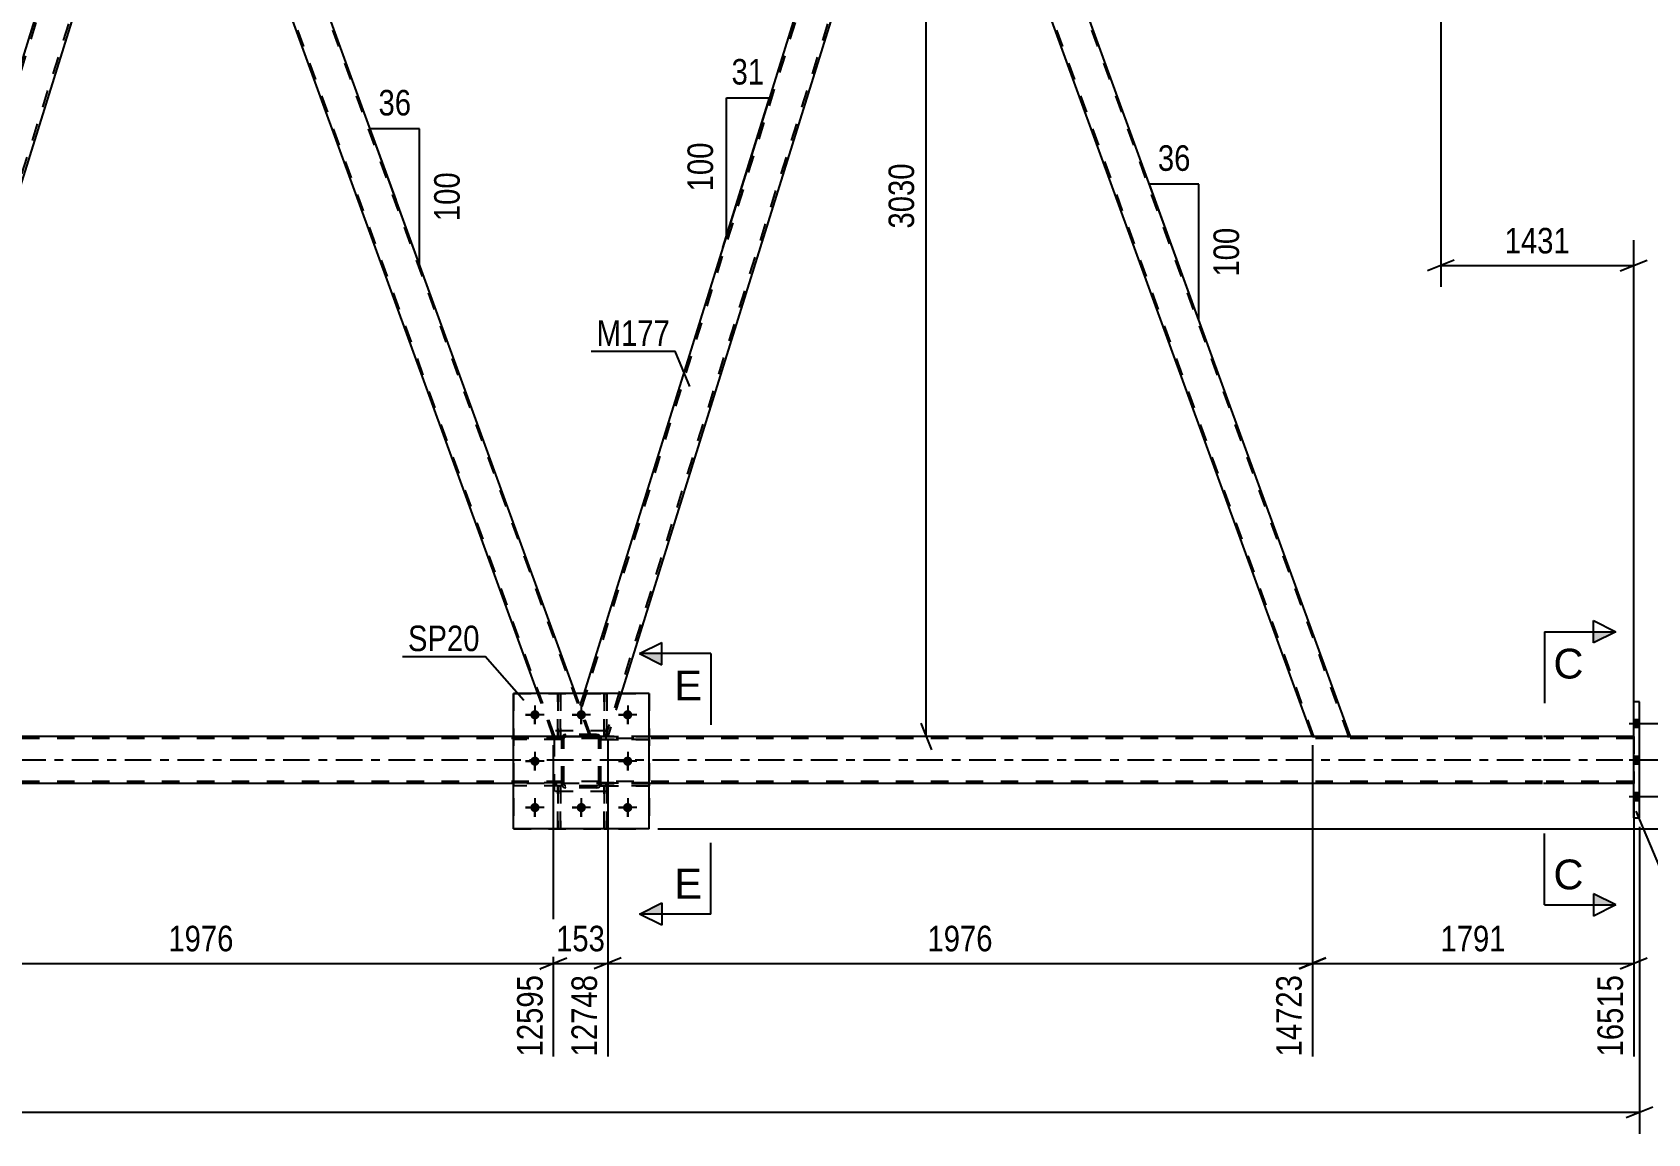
# Model space of a CAD drawing. Header units: millimetres. Extents: x -86 to 755, y -411 to 183.
# Drawn here: x 482 to 663.2, y -167.8 to -44.3 of the extents above; entities that cross this region are included whole.
import ezdxf

# ---------------------------------------------------------------- set-up
doc = ezdxf.new("R2010")
doc.units = ezdxf.units.MM
doc.linetypes.add('DXK_LINE_DOT2', pattern=[3.9198, 1.9599, -1.9599])
doc.linetypes.add('DXK_LINE_DOT3', pattern=[5.9187, 2.979, -0.9799, 0.9799, -0.9799])
doc.styles.add('Arial', font='arial.ttf', dxfattribs={"height": 0.2})
doc.styles.add('Arial Narrow', font='ARIALN.TTF', dxfattribs={"height": 0.2})

# ---------------------------------------------------------------- blocks, each defined once
blk = doc.blocks.new('Part-814409269-3840 - 3545')
at = {"color": 2, "linetype": 'Continuous'}
for p, q in [((494.99, -2), (458.29, -119.75)), ((496.31, -2), (494.99, -2)), ((497.84, -6.2), (496.31, -2)), ((497.86, -6.25), (461.4, -123.22)), ((459.55, -123.22), (458.31, -119.8))]:
    blk.add_line(p, q, dxfattribs=at)
at = {"color": 7, "linetype": 'DXK_LINE_DOT2'}
for p, q in [((495.24, -2), (458.43, -120.12)), ((497.72, -5.88), (461.15, -123.22)), ((497.86, -6.25), (497.84, -6.2)), ((497.86, -6.25), (497.84, -6.2)), ((458.29, -119.75), (458.31, -119.8)), ((461.4, -123.22), (459.55, -123.22))]:
    blk.add_line(p, q, dxfattribs=at)
blk = doc.blocks.new('Part-814409269-3858 - 3545')
at = {"color": 7, "linetype": 'DXK_LINE_DOT2'}
for p, q in [((546.57, -122.6), (540.57, -122.6)), ((540.57, -129.4), (540.57, -122.6)), ((546.57, -129.4), (546.57, -122.6)), ((546.57, -129.4), (540.57, -129.4))]:
    blk.add_line(p, q, dxfattribs=at)
blk = doc.blocks.new('Part-814409269-3764 - 3545')
at = {"color": 7, "linetype": 'DXK_LINE_DOT2'}
for p, q in [((551.17, -128.44), (545.77, -128.44)), ((545.77, -128.44), (545.77, -128.76)), ((546.37, -128.76), (546.37, -128.44)), ((551.17, -128.76), (551.17, -128.44)), ((545.77, -128.76), (551.17, -128.76))]:
    blk.add_line(p, q, dxfattribs=at)
blk = doc.blocks.new('Part-814409269-3765 - 3545')
at = {"color": 7, "linetype": 'DXK_LINE_DOT2'}
for p, q in [((551.17, -123.24), (545.77, -123.24)), ((545.77, -123.24), (545.77, -123.56)), ((545.77, -123.56), (551.17, -123.56)), ((546.37, -123.56), (546.37, -123.24)), ((551.17, -123.56), (551.17, -123.24))]:
    blk.add_line(p, q, dxfattribs=at)
blk = doc.blocks.new('Part-814409269-3768 - 3545')
at = {"color": 7, "linetype": 'DXK_LINE_DOT2'}
for p, q in [((546.44, -128.77), (546.12, -128.77)), ((546.12, -128.77), (546.12, -133.6)), ((546.12, -129.37), (546.44, -129.37)), ((546.44, -133.6), (546.44, -128.77)), ((546.12, -133.6), (546.44, -133.6))]:
    blk.add_line(p, q, dxfattribs=at)
blk = doc.blocks.new('Part-814409269-3771 - 3545')
at = {"color": 2, "linetype": 'Continuous'}
blk.add_line((541.24, -118.4), (540.92, -118.4), dxfattribs=at)
at = {"color": 7, "linetype": 'DXK_LINE_DOT2'}
for p, q in [((540.92, -118.4), (540.92, -123.25)), ((541.24, -123.25), (541.24, -118.4)), ((540.92, -122.65), (541.24, -122.65)), ((540.92, -123.25), (541.24, -123.25))]:
    blk.add_line(p, q, dxfattribs=at)
blk = doc.blocks.new('Part-814409269-3774 - 3545')
at = {"color": 2, "linetype": 'Continuous'}
blk.add_line((546.44, -118.4), (546.12, -118.4), dxfattribs=at)
at = {"color": 7, "linetype": 'DXK_LINE_DOT2'}
for p, q in [((546.12, -118.4), (546.12, -123.25)), ((546.44, -123.25), (546.44, -118.4)), ((546.12, -122.65), (546.44, -122.65)), ((546.12, -123.25), (546.44, -123.25))]:
    blk.add_line(p, q, dxfattribs=at)
blk = doc.blocks.new('Part-814409269-3775 - 3545')
at = {"color": 7, "linetype": 'DXK_LINE_DOT2'}
for p, q in [((541.37, -128.44), (535.97, -128.44)), ((535.97, -128.76), (535.97, -128.44)), ((540.77, -128.76), (540.77, -128.44)), ((541.37, -128.44), (541.37, -128.76)), ((541.37, -128.76), (535.97, -128.76))]:
    blk.add_line(p, q, dxfattribs=at)
blk = doc.blocks.new('Part-814409269-3776 - 3545')
at = {"color": 7, "linetype": 'DXK_LINE_DOT2'}
for p, q in [((541.37, -123.24), (535.97, -123.24)), ((535.97, -123.56), (535.97, -123.24)), ((541.37, -123.56), (535.97, -123.56)), ((540.77, -123.56), (540.77, -123.24)), ((541.37, -123.24), (541.37, -123.56))]:
    blk.add_line(p, q, dxfattribs=at)
blk = doc.blocks.new('Bolt-814409269-3962 - 3545')
at = {"linetype": 'Continuous'}
for points in [[(538.89, -120.8, -1), (537.85, -120.8, -1)], [(544.09, -120.8, -1), (543.05, -120.8, -1)], [(549.29, -120.8, -1), (548.25, -120.8, -1)], [(538.89, -126, -1), (537.85, -126, -1)], [(549.29, -126, -1), (548.25, -126, -1)], [(538.89, -131.2, -1), (537.85, -131.2, -1)], [(544.09, -131.2, -1), (543.05, -131.2, -1)], [(549.29, -131.2, -1), (548.25, -131.2, -1)]]:
    blk.add_hatch(color=1, dxfattribs=at).paths.add_polyline_path(points)
at = {"color": 1, "linetype": 'Continuous'}
for p, q in [((539.41, -120.8), (537.33, -120.8)), ((538.37, -119.76), (538.37, -121.84)), ((544.61, -120.8), (542.53, -120.8)), ((543.57, -119.76), (543.57, -121.84)), ((549.81, -120.8), (547.73, -120.8)), ((548.77, -119.76), (548.77, -121.84)), ((538.37, -124.96), (538.37, -127.04)), ((548.77, -124.96), (548.77, -127.04)), ((539.41, -126), (537.33, -126)), ((549.81, -126), (547.73, -126)), ((538.37, -130.16), (538.37, -132.24)), ((543.57, -130.16), (543.57, -132.24)), ((548.77, -130.16), (548.77, -132.24)), ((539.41, -131.2), (537.33, -131.2)), ((544.61, -131.2), (542.53, -131.2)), ((549.81, -131.2), (547.73, -131.2))]:
    blk.add_line(p, q, dxfattribs=at)
blk = doc.blocks.new('Bolt-814409269-3780 - 3545')
at = {"linetype": 'Continuous'}
for points in [[(662.23, -122.2), (662.23, -121.32), (661.59, -121.32), (661.59, -122.2)], [(662.23, -122.2), (662.23, -121.32), (661.59, -121.32), (661.59, -122.2)], [(662.23, -122.2), (662.23, -121.32), (661.59, -121.32), (661.59, -122.2)], [(662.23, -126.3), (662.23, -125.42), (661.59, -125.42), (661.59, -126.3)], [(662.23, -126.3), (662.23, -125.42), (661.59, -125.42), (661.59, -126.3)], [(662.23, -130.4), (662.23, -129.52), (661.59, -129.52), (661.59, -130.4)], [(662.23, -130.4), (662.23, -129.52), (661.59, -129.52), (661.59, -130.4)], [(662.23, -130.4), (662.23, -129.52), (661.59, -129.52), (661.59, -130.4)]]:
    blk.add_hatch(color=1, dxfattribs=at).paths.add_polyline_path(points)
at = {"color": 1, "linetype": 'Continuous'}
for p, q in [((661.59, -121.32), (662.23, -121.32)), ((661.59, -121.32), (662.23, -121.32)), ((661.59, -121.32), (662.23, -121.32)), ((661.07, -121.76), (664.39, -121.76)), ((661.07, -121.76), (664.39, -121.76)), ((661.07, -121.76), (664.39, -121.76)), ((661.59, -122.2), (662.23, -122.2)), ((661.59, -122.2), (662.23, -122.2)), ((661.59, -122.2), (662.23, -122.2)), ((661.07, -125.86), (664.39, -125.86)), ((661.07, -125.86), (664.39, -125.86)), ((661.59, -125.42), (662.23, -125.42)), ((661.59, -125.42), (662.23, -125.42)), ((661.59, -126.3), (662.23, -126.3)), ((661.59, -126.3), (662.23, -126.3)), ((661.07, -129.96), (664.39, -129.96)), ((661.07, -129.96), (664.39, -129.96)), ((661.07, -129.96), (664.39, -129.96)), ((661.59, -129.52), (662.23, -129.52)), ((661.59, -129.52), (662.23, -129.52)), ((661.59, -129.52), (662.23, -129.52)), ((661.59, -130.4), (662.23, -130.4)), ((661.59, -130.4), (662.23, -130.4)), ((661.59, -130.4), (662.23, -130.4))]:
    blk.add_line(p, q, dxfattribs=at)
blk = doc.blocks.new('Part-814409269-3781 - 3545')
at = {"color": 7, "linetype": 'DXK_LINE_DOT2'}
for p, q in [((545.77, -123.56), (545.77, -123.24)), ((545.77, -123.24), (551.17, -123.24)), ((551.17, -123.56), (545.77, -123.56)), ((546.37, -123.56), (546.37, -123.24)), ((551.17, -123.24), (551.17, -123.56))]:
    blk.add_line(p, q, dxfattribs=at)
blk = doc.blocks.new('Part-814409269-3786 - 3545')
at = {"color": 2, "linetype": 'Continuous'}
for p, q in [((551.17, -118.4), (535.97, -118.4)), ((535.97, -133.6), (535.97, -118.4)), ((551.17, -133.6), (551.17, -118.4)), ((551.17, -133.6), (535.97, -133.6))]:
    blk.add_line(p, q, dxfattribs=at)
blk = doc.blocks.new('Part-814409269-3787 - 3545')
at = {"color": 7, "linetype": 'DXK_LINE_DOT2'}
for p, q in [((535.97, -118.4), (551.17, -118.4)), ((535.97, -118.4), (535.97, -133.6)), ((551.17, -118.4), (551.17, -133.6)), ((535.97, -133.6), (551.17, -133.6))]:
    blk.add_line(p, q, dxfattribs=at)
blk = doc.blocks.new('Part-814409269-3788 - 3545')
at = {"color": 7, "linetype": 'DXK_LINE_DOT2'}
for p, q in [((545.77, -128.76), (545.77, -128.44)), ((545.77, -128.44), (551.17, -128.44)), ((546.37, -128.76), (546.37, -128.44)), ((551.17, -128.44), (551.17, -128.76)), ((551.17, -128.76), (545.77, -128.76))]:
    blk.add_line(p, q, dxfattribs=at)
blk = doc.blocks.new('Part-814409269-3795 - 3545')
at = {"color": 7, "linetype": 'DXK_LINE_DOT2'}
for p, q in [((541.37, -123.24), (535.97, -123.24)), ((535.97, -123.24), (535.97, -123.56)), ((541.37, -123.56), (535.97, -123.56)), ((540.77, -123.56), (540.77, -123.24)), ((541.37, -123.56), (541.37, -123.24))]:
    blk.add_line(p, q, dxfattribs=at)
blk = doc.blocks.new('Part-814409269-3810 - 3545')
at = {"color": 2, "linetype": 'Continuous'}
for p, q in [((500.57, -2), (496.31, -2)), ((542.93, -118.4), (500.57, -2)), ((538.68, -118.4), (497.84, -6.2))]:
    blk.add_line(p, q, dxfattribs=at)
at = {"color": 7, "linetype": 'DXK_LINE_DOT2'}
for p, q in [((496.31, -2), (497.84, -6.2)), ((540.6, -123.22), (496.48, -2)), ((544.52, -123.22), (500.4, -2)), ((540.43, -123.22), (538.68, -118.4)), ((544.69, -123.22), (542.93, -118.4)), ((544.69, -123.22), (540.43, -123.22))]:
    blk.add_line(p, q, dxfattribs=at)
blk = doc.blocks.new('Part-814409269-3825 - 3545')
at = {"color": 7, "linetype": 'DXK_LINE_DOT2'}
for p, q in [((580.38, -2), (543.56, -120.12)), ((582.86, -5.88), (546.28, -123.22)), ((582.99, -6.25), (582.97, -6.2)), ((582.99, -6.25), (582.97, -6.2)), ((543.84, -118.4), (543.42, -119.75)), ((548.03, -118.4), (546.53, -123.22)), ((544.69, -123.22), (543.42, -119.75)), ((546.53, -123.22), (544.69, -123.22))]:
    blk.add_line(p, q, dxfattribs=at)
at = {"color": 2, "linetype": 'Continuous'}
for p, q in [((580.13, -2), (543.84, -118.4)), ((581.44, -2), (580.13, -2)), ((582.97, -6.2), (581.44, -2)), ((582.99, -6.25), (548.03, -118.4))]:
    blk.add_line(p, q, dxfattribs=at)
blk = doc.blocks.new('Part-814409269-3835 - 3545')
at = {"color": 2, "linetype": 'Continuous'}
for p, q in [((585.7, -2), (581.44, -2)), ((629.82, -123.22), (585.7, -2)), ((625.56, -123.22), (582.97, -6.2))]:
    blk.add_line(p, q, dxfattribs=at)
at = {"color": 7, "linetype": 'DXK_LINE_DOT2'}
for p, q in [((581.44, -2), (582.97, -6.2)), ((625.73, -123.22), (581.61, -2)), ((629.65, -123.22), (585.53, -2)), ((625.56, -123.22), (629.82, -123.22))]:
    blk.add_line(p, q, dxfattribs=at)
blk = doc.blocks.new('Part-814409269-3855 - 3545')
at = {"color": 2, "linetype": 'Continuous'}
for p, q in [((662.23, -119.36), (661.59, -119.36)), ((661.59, -132.36), (661.59, -119.36)), ((662.23, -132.36), (662.23, -119.36)), ((661.59, -132.36), (662.23, -132.36))]:
    blk.add_line(p, q, dxfattribs=at)
blk = doc.blocks.new('Part-814409269-3857 - 3545')
at = {"color": 7, "linetype": 'DXK_LINE_DOT2'}
for p, q in [((546.57, -122.6), (540.57, -122.6)), ((540.57, -129.4), (540.57, -122.6)), ((546.57, -129.4), (546.57, -122.6)), ((546.57, -129.4), (540.57, -129.4))]:
    blk.add_line(p, q, dxfattribs=at)
blk = doc.blocks.new('Part-814409269-3859 - 3545')
at = {"color": 7, "linetype": 'DXK_LINE_DOT2'}
for p, q in [((541.67, -123.04), (541.85, -123)), ((541.85, -123), (541.67, -123.04)), ((545.29, -123), (541.85, -123)), ((545.29, -123), (545.47, -123.04)), ((545.47, -123.04), (545.29, -123)), ((541.37, -123.48), (541.41, -123.3)), ((541.41, -123.3), (541.37, -123.48)), ((541.37, -128.52), (541.37, -123.48)), ((541.61, -123.48), (541.63, -123.39)), ((541.61, -128.52), (541.61, -123.48)), ((541.63, -123.39), (541.68, -123.31)), ((541.68, -123.31), (541.76, -123.26)), ((541.76, -123.26), (541.85, -123.24)), ((541.85, -123.24), (545.29, -123.24)), ((545.29, -123.24), (545.38, -123.26)), ((545.38, -123.26), (545.46, -123.31)), ((545.46, -123.31), (545.51, -123.39)), ((545.51, -123.39), (545.53, -123.48)), ((545.53, -128.52), (545.53, -123.48)), ((545.73, -123.3), (545.77, -123.48)), ((545.77, -123.48), (545.73, -123.3)), ((545.77, -128.52), (545.77, -123.48)), ((541.41, -128.71), (541.37, -128.52)), ((541.37, -128.52), (541.41, -128.71)), ((541.63, -128.62), (541.61, -128.52)), ((541.68, -128.69), (541.63, -128.62)), ((545.51, -128.62), (545.46, -128.69)), ((545.53, -128.52), (545.51, -128.62)), ((545.77, -128.52), (545.73, -128.71)), ((545.73, -128.71), (545.77, -128.52)), ((541.85, -129), (541.67, -128.97)), ((541.67, -128.97), (541.85, -129)), ((541.76, -128.75), (541.68, -128.69)), ((541.85, -128.76), (541.76, -128.75)), ((545.29, -128.76), (541.85, -128.76)), ((545.29, -129), (541.85, -129)), ((545.38, -128.75), (545.29, -128.76)), ((545.47, -128.97), (545.29, -129)), ((545.29, -129), (545.47, -128.97)), ((545.46, -128.69), (545.38, -128.75))]:
    blk.add_line(p, q, dxfattribs=at)
at = {"color": 7, "linetype": 'DXK_LINE_DOT3'}
blk.add_line((543.57, -126), (543.57, -126), dxfattribs=at)
at = {"color": 7, "linetype": 'DXK_LINE_DOT2'}
for centre, start, end in [((541.85, -123.48), 112.5, 157.5), ((541.85, -123.48), 112.5, 157.5), ((545.29, -123.48), 22.5, 67.5), ((545.29, -123.48), 22.5, 67.5), ((541.85, -128.52), 202.5, 247.5), ((541.85, -128.52), 202.5, 247.5), ((545.29, -128.52), 292.5, 337.5), ((545.29, -128.52), 292.5, 337.5)]:
    blk.add_arc(centre, 0.48, start, end, dxfattribs=at)
blk = doc.blocks.new('Part-814409269-3865 - 3545')
at = {"color": 7, "linetype": 'DXK_LINE_DOT2'}
for p, q in [((651.37, -123.46), (36.63, -123.46)), ((551.17, -123.22), (535.97, -123.22)), ((661.59, -123.46), (651.47, -123.46)), ((661.59, -123.22), (661.59, -128.5)), ((651.37, -128.26), (36.63, -128.26)), ((551.17, -128.5), (535.97, -128.5)), ((661.59, -128.26), (651.47, -128.26))]:
    blk.add_line(p, q, dxfattribs=at)
at = {"color": 2, "linetype": 'Continuous'}
for p, q in [((535.97, -123.22), (380.9, -123.22)), ((651.37, -123.22), (551.17, -123.22)), ((661.59, -123.22), (651.47, -123.22)), ((535.97, -128.5), (380.9, -128.5)), ((651.37, -128.5), (551.17, -128.5)), ((661.59, -128.5), (651.47, -128.5))]:
    blk.add_line(p, q, dxfattribs=at)
at = {"color": 7, "linetype": 'DXK_LINE_DOT3'}
for p, q in [((36.63, -125.86), (651.37, -125.86)), ((651.47, -125.86), (661.59, -125.86))]:
    blk.add_line(p, q, dxfattribs=at)
blk = doc.blocks.new('Part-814409269-3895 - 3545')
at = {"color": 7, "linetype": 'DXK_LINE_DOT2'}
for p, q in [((541.37, -128.44), (535.97, -128.44)), ((535.97, -128.44), (535.97, -128.76)), ((540.77, -128.76), (540.77, -128.44)), ((541.37, -128.76), (541.37, -128.44)), ((541.37, -128.76), (535.97, -128.76))]:
    blk.add_line(p, q, dxfattribs=at)
blk = doc.blocks.new('Part-814409269-3917 - 3545')
at = {"color": 7, "linetype": 'DXK_LINE_DOT2'}
for p, q in [((541.67, -123.04), (541.85, -123)), ((541.85, -123), (541.67, -123.04)), ((545.29, -123), (541.85, -123)), ((545.29, -123), (545.47, -123.04)), ((545.47, -123.04), (545.29, -123)), ((541.37, -123.48), (541.41, -123.3)), ((541.41, -123.3), (541.37, -123.48)), ((541.37, -128.52), (541.37, -123.48)), ((541.61, -123.48), (541.63, -123.39)), ((541.61, -128.52), (541.61, -123.48)), ((541.63, -123.39), (541.68, -123.31)), ((541.68, -123.31), (541.76, -123.26)), ((541.76, -123.26), (541.85, -123.24)), ((541.85, -123.24), (545.29, -123.24)), ((545.29, -123.24), (545.38, -123.26)), ((545.38, -123.26), (545.46, -123.31)), ((545.46, -123.31), (545.51, -123.39)), ((545.51, -123.39), (545.53, -123.48)), ((545.53, -128.52), (545.53, -123.48)), ((545.73, -123.3), (545.77, -123.48)), ((545.77, -123.48), (545.73, -123.3)), ((545.77, -128.52), (545.77, -123.48)), ((541.41, -128.71), (541.37, -128.52)), ((541.37, -128.52), (541.41, -128.71)), ((541.63, -128.62), (541.61, -128.52)), ((541.68, -128.69), (541.63, -128.62)), ((545.51, -128.62), (545.46, -128.69)), ((545.53, -128.52), (545.51, -128.62)), ((545.77, -128.52), (545.73, -128.71)), ((545.73, -128.71), (545.77, -128.52)), ((541.85, -129), (541.67, -128.97)), ((541.67, -128.97), (541.85, -129)), ((541.76, -128.75), (541.68, -128.69)), ((541.85, -128.76), (541.76, -128.75)), ((545.29, -128.76), (541.85, -128.76)), ((545.29, -129), (541.85, -129)), ((545.38, -128.75), (545.29, -128.76)), ((545.47, -128.97), (545.29, -129)), ((545.29, -129), (545.47, -128.97)), ((545.46, -128.69), (545.38, -128.75))]:
    blk.add_line(p, q, dxfattribs=at)
at = {"color": 7, "linetype": 'DXK_LINE_DOT3'}
blk.add_line((543.57, -126), (543.57, -126), dxfattribs=at)
at = {"color": 7, "linetype": 'DXK_LINE_DOT2'}
for centre, start, end in [((541.85, -123.48), 112.5, 157.5), ((541.85, -123.48), 112.5, 157.5), ((545.29, -123.48), 22.5, 67.5), ((545.29, -123.48), 22.5, 67.5), ((541.85, -128.52), 202.5, 247.5), ((541.85, -128.52), 202.5, 247.5), ((545.29, -128.52), 292.5, 337.5), ((545.29, -128.52), 292.5, 337.5)]:
    blk.add_arc(centre, 0.48, start, end, dxfattribs=at)
blk = doc.blocks.new('Part-814409269-3932 - 3545')
at = {"color": 7, "linetype": 'DXK_LINE_DOT2'}
for p, q in [((546.12, -123.25), (546.12, -118.4)), ((546.12, -118.4), (546.44, -118.4)), ((546.44, -118.4), (546.44, -123.25)), ((546.12, -122.65), (546.44, -122.65)), ((546.44, -123.25), (546.12, -123.25))]:
    blk.add_line(p, q, dxfattribs=at)
blk = doc.blocks.new('Part-814409269-3935 - 3545')
at = {"color": 7, "linetype": 'DXK_LINE_DOT2'}
for p, q in [((540.92, -123.25), (540.92, -118.4)), ((540.92, -118.4), (541.24, -118.4)), ((541.24, -118.4), (541.24, -123.25)), ((540.92, -122.65), (541.24, -122.65)), ((541.24, -123.25), (540.92, -123.25))]:
    blk.add_line(p, q, dxfattribs=at)
blk = doc.blocks.new('Part-814409269-3938 - 3545')
at = {"color": 7, "linetype": 'DXK_LINE_DOT2'}
for p, q in [((546.12, -133.6), (546.12, -128.77)), ((546.12, -128.77), (546.44, -128.77)), ((546.12, -129.37), (546.44, -129.37)), ((546.44, -128.77), (546.44, -133.6)), ((546.44, -133.6), (546.12, -133.6))]:
    blk.add_line(p, q, dxfattribs=at)
blk = doc.blocks.new('Part-814409269-3941 - 3545')
at = {"color": 7, "linetype": 'DXK_LINE_DOT2'}
for p, q in [((540.92, -133.6), (540.92, -128.77)), ((540.92, -128.77), (541.24, -128.77)), ((540.92, -129.37), (541.24, -129.37)), ((541.24, -128.77), (541.24, -133.6)), ((541.24, -133.6), (540.92, -133.6))]:
    blk.add_line(p, q, dxfattribs=at)
blk = doc.blocks.new('Part-814409269-3961 - 3545')
at = {"color": 7, "linetype": 'DXK_LINE_DOT2'}
for p, q in [((541.24, -128.77), (540.92, -128.77)), ((540.92, -128.77), (540.92, -133.6)), ((540.92, -129.37), (541.24, -129.37)), ((541.24, -133.6), (541.24, -128.77)), ((540.92, -133.6), (541.24, -133.6))]:
    blk.add_line(p, q, dxfattribs=at)
blk = doc.blocks.new('Bolt-814409269-3963 - 3545')
at = {"color": 1, "linetype": 'Continuous'}
for p, q in [((537.33, -120.8), (538.02, -120.8)), ((538.37, -119.76), (538.37, -120.46)), ((538.37, -121.84), (538.37, -121.15)), ((539.41, -120.8), (538.72, -120.8)), ((542.53, -120.8), (543.22, -120.8)), ((543.57, -119.76), (543.57, -120.46)), ((543.57, -121.84), (543.57, -121.15)), ((544.61, -120.8), (543.92, -120.8)), ((547.73, -120.8), (548.42, -120.8)), ((548.77, -119.76), (548.77, -120.46)), ((548.77, -121.84), (548.77, -121.15)), ((549.81, -120.8), (549.12, -120.8)), ((538.37, -124.96), (538.37, -125.66)), ((548.77, -124.96), (548.77, -125.66)), ((537.33, -126), (538.02, -126)), ((538.37, -127.04), (538.37, -126.35)), ((539.41, -126), (538.72, -126)), ((547.73, -126), (548.42, -126)), ((548.77, -127.04), (548.77, -126.35)), ((549.81, -126), (549.12, -126)), ((538.37, -130.16), (538.37, -130.86)), ((543.57, -130.16), (543.57, -130.86)), ((548.77, -130.16), (548.77, -130.86)), ((537.33, -131.2), (538.02, -131.2)), ((538.37, -132.24), (538.37, -131.55)), ((539.41, -131.2), (538.72, -131.2)), ((542.53, -131.2), (543.22, -131.2)), ((543.57, -132.24), (543.57, -131.55)), ((544.61, -131.2), (543.92, -131.2)), ((547.73, -131.2), (548.42, -131.2)), ((548.77, -132.24), (548.77, -131.55)), ((549.81, -131.2), (549.12, -131.2))]:
    blk.add_line(p, q, dxfattribs=at)
blk = doc.blocks.new('StraightDimension-814409269-4830 - 3545')
at = {"color": 7, "linetype": 'Continuous'}
for p, q in [((639.97, -3), (639.97, -72.81)), ((661.59, -122.22), (661.59, -67.56)), ((641.47, -69.81), (638.47, -71.01)), ((639.97, -70.41), (661.59, -70.41)), ((660.09, -71.01), (663.09, -69.81))]:
    blk.add_line(p, q, dxfattribs=at)
at = {"color": 0}
blk.add_wipeout([(655.04, -69.66), (655.04, -65.46), (646.52, -65.46), (646.52, -69.66)], dxfattribs=at)
at = {"color": 3, "style": 'Arial Narrow'}
blk.add_text('1431', height=2.863, dxfattribs=at).set_placement((647.12, -69.06))
blk = doc.blocks.new('StraightDimension-814409269-5181 - 3545')
at = {"color": 7, "linetype": 'Continuous'}
for p, q in [((641.61, 0), (681.39, 0)), ((679.59, -1.5), (678.39, 1.5)), ((678.99, -125.86), (678.99, 0)), ((678.39, -124.36), (679.59, -127.36)), ((663.23, -125.86), (681.39, -125.86))]:
    blk.add_line(p, q, dxfattribs=at)
at = {"color": 0}
blk.add_wipeout([(678.24, -58.67), (674.04, -58.67), (674.04, -67.19), (678.24, -67.19)], dxfattribs=at)
at = {"color": 3, "style": 'Arial Narrow'}
blk.add_text('3146', height=2.863, rotation=90.0002, dxfattribs=at).set_placement((677.64, -66.59))
blk = doc.blocks.new('StraightDimension-814409269-5127 - 3545')
at = {"color": 7, "linetype": 'Continuous'}
for p, q in [((461.4, -124.22), (461.4, -159.11)), ((540.43, -124.22), (540.43, -159.11)), ((462.9, -148.07), (459.9, -149.27)), ((538.93, -149.27), (541.93, -148.07)), ((461.4, -148.67), (540.43, -148.67))]:
    blk.add_line(p, q, dxfattribs=at)
at = {"color": 0}
blk.add_wipeout([(505.17, -147.92), (505.17, -143.72), (496.66, -143.72), (496.66, -147.92)], dxfattribs=at)
at = {"color": 0, "linetype": 'Continuous'}
blk.add_wipeout([(539.83, -149.37), (535.63, -149.37), (535.63, -159.71), (539.83, -159.71)], dxfattribs=at)
at = {"color": 3, "style": 'Arial Narrow'}
blk.add_text('1976', height=2.863, dxfattribs=at).set_placement((497.26, -147.32))
at = {"color": 3, "linetype": 'Continuous', "style": 'Arial Narrow'}
blk.add_text('12595', height=2.863, rotation=90.0002, dxfattribs=at).set_placement((539.23, -159.11))
blk = doc.blocks.new('StraightDimension-814409269-5289 - 3545')
at = {"color": 7, "linetype": 'Continuous'}
for p, q in [((582.84, -3.5), (581.64, -0.5)), ((602.67, -2), (579.39, -2)), ((582.24, -123.22), (582.24, -2)), ((581.64, -121.72), (582.84, -124.72)), ((601.81, -123.22), (579.39, -123.22))]:
    blk.add_line(p, q, dxfattribs=at)
at = {"color": 0}
blk.add_wipeout([(581.49, -58.35), (577.29, -58.35), (577.29, -66.87), (581.49, -66.87)], dxfattribs=at)
at = {"color": 3, "style": 'Arial Narrow'}
blk.add_text('3030', height=2.863, rotation=90.0002, dxfattribs=at).set_placement((580.89, -66.27))
blk = doc.blocks.new('StraightDimension-814409269-5151 - 3545')
at = {"color": 7, "linetype": 'Continuous'}
for p, q in [((540.43, -124.22), (540.43, -159.11)), ((546.53, -124.22), (546.53, -159.11)), ((538.93, -149.27), (541.93, -148.07)), ((548.03, -148.07), (545.03, -149.27)), ((540.43, -148.67), (546.53, -148.67))]:
    blk.add_line(p, q, dxfattribs=at)
at = {"color": 0}
blk.add_wipeout([(546.82, -147.92), (546.82, -143.72), (540.14, -143.72), (540.14, -147.92)], dxfattribs=at)
at = {"color": 0, "linetype": 'Continuous'}
blk.add_wipeout([(545.93, -149.37), (541.73, -149.37), (541.73, -159.71), (545.93, -159.71)], dxfattribs=at)
at = {"color": 3, "style": 'Arial Narrow'}
blk.add_text('153', height=2.863, dxfattribs=at).set_placement((540.74, -147.32))
at = {"color": 3, "linetype": 'Continuous', "style": 'Arial Narrow'}
blk.add_text('12748', height=2.863, rotation=90.0002, dxfattribs=at).set_placement((545.33, -159.11))
blk = doc.blocks.new('AngleDimension-814409269-5213 - 3545')
at = {"color": 7, "linetype": 'Continuous'}
for p, q in [((522.79, -63.05), (519.89, -55.09)), ((525.43, -55.09), (519.89, -55.09)), ((525.43, -70.31), (519.89, -55.09)), ((525.43, -70.31), (525.43, -55.09))]:
    blk.add_line(p, q, dxfattribs=at)
at = {"color": 0}
for points in [[(525.09, -54.19), (525.09, -49.99), (520.23, -49.99), (520.23, -54.19)], [(530.53, -59.36), (526.33, -59.36), (526.33, -66.04), (530.53, -66.04)]]:
    blk.add_wipeout(points, dxfattribs=at)
at = {"color": 3, "style": 'Arial Narrow'}
blk.add_text('36', height=2.863, dxfattribs=at).set_placement((520.83, -53.59))
blk.add_text('100', height=2.863, rotation=90.0002, dxfattribs=at).set_placement((529.93, -65.44))
blk = doc.blocks.new('AngleDimension-814409269-4072 - 3545')
at = {"color": 7, "linetype": 'Continuous'}
for p, q in [((609.58, -67.62), (607.29, -61.3)), ((612.83, -61.3), (607.29, -61.3)), ((612.83, -76.53), (607.29, -61.3)), ((612.83, -76.53), (612.83, -61.3))]:
    blk.add_line(p, q, dxfattribs=at)
at = {"color": 0}
for points in [[(612.48, -60.4), (612.48, -56.2), (607.63, -56.2), (607.63, -60.4)], [(617.93, -65.57), (613.73, -65.57), (613.73, -72.26), (617.93, -72.26)]]:
    blk.add_wipeout(points, dxfattribs=at)
at = {"color": 3, "style": 'Arial Narrow'}
blk.add_text('36', height=2.863, dxfattribs=at).set_placement((608.23, -59.8))
blk.add_text('100', height=2.863, rotation=90.0002, dxfattribs=at).set_placement((617.33, -71.66))
blk = doc.blocks.new('AngleDimension-814409269-4086 - 3545')
at = {"color": 7, "linetype": 'Continuous'}
for p, q in [((559.84, -51.62), (564.66, -51.62)), ((559.84, -67.09), (564.66, -51.62)), ((559.84, -67.09), (559.84, -51.62)), ((559.43, -68.4), (559.84, -67.09))]:
    blk.add_line(p, q, dxfattribs=at)
at = {"color": 0}
for points in [[(564.68, -50.72), (564.68, -46.52), (559.82, -46.52), (559.82, -50.72)], [(558.94, -56.01), (554.74, -56.01), (554.74, -62.7), (558.94, -62.7)]]:
    blk.add_wipeout(points, dxfattribs=at)
at = {"color": 3, "style": 'Arial Narrow'}
blk.add_text('31', height=2.863, dxfattribs=at).set_placement((560.42, -50.12))
blk.add_text('100', height=2.863, rotation=90.0002, dxfattribs=at).set_placement((558.34, -62.1))
blk = doc.blocks.new('StraightDimension-814409269-4841 - 3545')
at = {"color": 7, "linetype": 'Continuous'}
for p, q in [((662.23, -133.36), (662.23, -167.77)), ((660.73, -165.97), (663.73, -164.77)), ((-0.64, -165.37), (662.23, -165.37))]:
    blk.add_line(p, q, dxfattribs=at)
blk = doc.blocks.new('StraightDimension-814409269-4852 - 3545')
at = {"color": 7, "linetype": 'Continuous'}
for p, q in [((625.56, -124.22), (625.56, -159.11)), ((661.59, -129.5), (661.59, -159.11)), ((627.06, -148.07), (624.06, -149.27)), ((660.09, -149.27), (663.09, -148.07)), ((625.56, -148.67), (661.59, -148.67))]:
    blk.add_line(p, q, dxfattribs=at)
at = {"color": 0}
blk.add_wipeout([(647.83, -147.92), (647.83, -143.72), (639.32, -143.72), (639.32, -147.92)], dxfattribs=at)
at = {"color": 0, "linetype": 'Continuous'}
blk.add_wipeout([(660.99, -149.37), (656.79, -149.37), (656.79, -159.71), (660.99, -159.71)], dxfattribs=at)
at = {"color": 3, "style": 'Arial Narrow'}
blk.add_text('1791', height=2.863, dxfattribs=at).set_placement((639.92, -147.32))
at = {"color": 3, "linetype": 'Continuous', "style": 'Arial Narrow'}
blk.add_text('16515', height=2.863, rotation=90.0002, dxfattribs=at).set_placement((660.39, -159.11))
blk = doc.blocks.new('StraightDimension-814409269-4869 - 3545')
at = {"color": 7, "linetype": 'Continuous'}
for p, q in [((546.53, -124.22), (546.53, -159.11)), ((625.56, -124.22), (625.56, -159.11)), ((548.03, -148.07), (545.03, -149.27)), ((624.06, -149.27), (627.06, -148.07)), ((546.53, -148.67), (625.56, -148.67))]:
    blk.add_line(p, q, dxfattribs=at)
at = {"color": 0}
blk.add_wipeout([(590.3, -147.92), (590.3, -143.72), (581.79, -143.72), (581.79, -147.92)], dxfattribs=at)
at = {"color": 0, "linetype": 'Continuous'}
blk.add_wipeout([(624.96, -149.37), (620.76, -149.37), (620.76, -159.71), (624.96, -159.71)], dxfattribs=at)
at = {"color": 3, "style": 'Arial Narrow'}
blk.add_text('1976', height=2.863, dxfattribs=at).set_placement((582.39, -147.32))
at = {"color": 3, "linetype": 'Continuous', "style": 'Arial Narrow'}
blk.add_text('14723', height=2.863, rotation=90.0002, dxfattribs=at).set_placement((624.36, -159.11))
blk = doc.blocks.new('StraightDimension-814409269-14695 - 3545')
at = {"color": 7, "linetype": 'Continuous'}
for p, q in [((709.37, 9.3), (708.17, 12.3)), ((638.33, 10.8), (711.17, 10.8)), ((708.77, -133.6), (708.77, 10.8)), ((708.17, -132.1), (709.37, -135.1)), ((552.17, -133.6), (711.17, -133.6))]:
    blk.add_line(p, q, dxfattribs=at)
at = {"color": 0}
blk.add_wipeout([(708.02, -57.15), (703.82, -57.15), (703.82, -65.66), (708.02, -65.66)], dxfattribs=at)
at = {"color": 3, "style": 'Arial Narrow'}
blk.add_text('3610', height=2.863, rotation=90.0002, dxfattribs=at).set_placement((707.42, -65.06))
blk = doc.blocks.new('SectionMark-814409269-5320 - 3545')
at = {"linetype": 'Continuous'}
for points in [[(657.09, -112.73), (657.09, -111.48), (659.59, -111.48)], [(657.09, -142.12), (657.09, -140.87), (659.59, -142.12)]]:
    blk.add_hatch(color=6, dxfattribs=at).paths.add_polyline_path(points)
at = {"color": 6, "linetype": 'Continuous'}
for p, q in [((657.09, -112.73), (657.09, -110.23)), ((657.09, -110.23), (659.59, -111.48)), ((651.59, -111.48), (651.59, -119.48)), ((651.59, -111.48), (659.59, -111.48)), ((659.59, -111.48), (657.09, -112.73)), ((651.59, -142.12), (651.59, -134.12)), ((659.59, -142.12), (657.09, -140.87)), ((657.09, -140.87), (657.09, -143.37)), ((651.59, -142.12), (659.59, -142.12)), ((659.59, -142.12), (657.09, -143.37))]:
    blk.add_line(p, q, dxfattribs=at)
at = {"color": 0, "linetype": 'Continuous'}
for points in [[(655.96, -116.73), (655.96, -113.23), (652.59, -113.23), (652.59, -116.73)], [(655.96, -140.37), (655.96, -136.87), (652.59, -136.87), (652.59, -140.37)]]:
    blk.add_wipeout(points, dxfattribs=at)
at = {"color": 3, "linetype": 'Continuous', "style": 'Arial'}
for p in [(652.59, -116.73), (652.59, -140.37)]:
    blk.add_text('C', height=3.34, dxfattribs=at).set_placement(p)
blk = doc.blocks.new('Mark-814409269-3782 - 3545')
at = {"color": 0}
blk.add_wipeout([(532.17, -113.66), (532.17, -110.66), (524.13, -110.66), (524.13, -113.66)], dxfattribs=at)
blk.add_wipeout([(532.17, -113.66), (532.17, -110.66), (524.13, -110.66), (524.13, -113.66)], dxfattribs=at)
at = {"color": 30, "linetype": 'Continuous'}
for p in [(523.53, -114.26), (537.12, -119.2)]:
    blk.add_line(p, (532.77, -114.26), dxfattribs=at)
at = {"color": 3, "style": 'Arial Narrow'}
blk.add_text('SP20', height=2.863, dxfattribs=at).set_placement((524.13, -113.66))
blk = doc.blocks.new('Mark-814409269-3821 - 3545')
at = {"color": 0}
blk.add_wipeout([(553.51, -79.43), (553.51, -76.43), (545.29, -76.43), (545.29, -79.43)], dxfattribs=at)
blk.add_wipeout([(553.51, -79.43), (553.51, -76.43), (545.29, -76.43), (545.29, -79.43)], dxfattribs=at)
at = {"color": 30, "linetype": 'Continuous'}
for p in [(544.69, -80.03), (555.73, -84)]:
    blk.add_line(p, (554.11, -80.03), dxfattribs=at)
at = {"color": 3, "style": 'Arial Narrow'}
blk.add_text('M177', height=2.863, dxfattribs=at).set_placement((545.29, -79.43))
blk = doc.blocks.new('Mark-814409269-3851 - 3545')
at = {"color": 0}
blk.add_wipeout([(676.42, -145.15), (676.42, -142.15), (668.38, -142.15), (668.38, -145.15)], dxfattribs=at)
blk.add_wipeout([(676.42, -145.15), (676.42, -142.15), (668.38, -142.15), (668.38, -145.15)], dxfattribs=at)
at = {"color": 30, "linetype": 'Continuous'}
for p, q in [((661.84, -131.61), (667.78, -145.75)), ((667.78, -145.75), (677.02, -145.75))]:
    blk.add_line(p, q, dxfattribs=at)
at = {"color": 3, "style": 'Arial Narrow'}
blk.add_text('SP19', height=2.863, dxfattribs=at).set_placement((668.38, -145.15))
blk = doc.blocks.new('SectionMark-814409269-5336 - 3545')
at = {"linetype": 'Continuous'}
for points in [[(552.61, -113.94), (552.61, -115.19), (550.11, -113.94)], [(552.61, -141.9), (552.61, -143.15), (550.11, -143.15)]]:
    blk.add_hatch(color=6, dxfattribs=at).paths.add_polyline_path(points)
at = {"color": 6, "linetype": 'Continuous'}
for p, q in [((550.11, -113.94), (552.61, -112.69)), ((558.11, -113.94), (550.11, -113.94)), ((550.11, -113.94), (552.61, -115.19)), ((552.61, -115.19), (552.61, -112.69)), ((558.11, -113.94), (558.11, -121.94)), ((558.11, -143.15), (558.11, -135.15)), ((550.11, -143.15), (552.61, -141.9)), ((552.61, -141.9), (552.61, -144.4)), ((558.11, -143.15), (550.11, -143.15)), ((552.61, -144.4), (550.11, -143.15))]:
    blk.add_line(p, q, dxfattribs=at)
at = {"color": 0, "linetype": 'Continuous'}
for points in [[(557.11, -119.19), (557.11, -115.69), (554, -115.69), (554, -119.19)], [(557.11, -141.4), (557.11, -137.9), (554, -137.9), (554, -141.4)]]:
    blk.add_wipeout(points, dxfattribs=at)
at = {"color": 3, "linetype": 'Continuous', "style": 'Arial'}
for p in [(554, -119.19), (554, -141.4)]:
    blk.add_text('E', height=3.34, dxfattribs=at).set_placement(p)

msp = doc.modelspace()

# ---------------------------------------------------------------- block references
for name in ['Part-814409269-3840 - 3545', 'Part-814409269-3810 - 3545', 'Part-814409269-3825 - 3545', 'Part-814409269-3835 - 3545', 'Part-814409269-3786 - 3545', 'Part-814409269-3787 - 3545', 'Part-814409269-3771 - 3545', 'Part-814409269-3935 - 3545', 'Part-814409269-3774 - 3545', 'Part-814409269-3932 - 3545', 'Part-814409269-3855 - 3545', 'Bolt-814409269-3962 - 3545', 'Bolt-814409269-3963 - 3545', 'Bolt-814409269-3780 - 3545', 'Part-814409269-3858 - 3545', 'Part-814409269-3857 - 3545', 'Part-814409269-3859 - 3545', 'Part-814409269-3917 - 3545', 'Part-814409269-3865 - 3545', 'Part-814409269-3776 - 3545', 'Part-814409269-3795 - 3545', 'Part-814409269-3765 - 3545', 'Part-814409269-3781 - 3545', 'Part-814409269-3775 - 3545', 'Part-814409269-3895 - 3545', 'Part-814409269-3764 - 3545', 'Part-814409269-3788 - 3545', 'Part-814409269-3941 - 3545', 'Part-814409269-3961 - 3545', 'Part-814409269-3768 - 3545', 'Part-814409269-3938 - 3545']:
    msp.add_blockref(name, (0, 0))

# ---------------------------------------------------------------- next in the draw order: block references
for name in ['StraightDimension-814409269-5289 - 3545', 'StraightDimension-814409269-4830 - 3545', 'AngleDimension-814409269-4086 - 3545', 'AngleDimension-814409269-5213 - 3545', 'AngleDimension-814409269-4072 - 3545', 'StraightDimension-814409269-5127 - 3545']:
    msp.add_blockref(name, (0, 0))

# ---------------------------------------------------------------- next in the draw order: block references
for name in ['StraightDimension-814409269-5181 - 3545', 'StraightDimension-814409269-5151 - 3545']:
    msp.add_blockref(name, (0, 0))

# ---------------------------------------------------------------- next in the draw order: block references
msp.add_blockref('StraightDimension-814409269-4841 - 3545', (0, 0))

# ---------------------------------------------------------------- next in the draw order: block references
for name in ['Mark-814409269-3782 - 3545', 'StraightDimension-814409269-4852 - 3545']:
    msp.add_blockref(name, (0, 0))

# ---------------------------------------------------------------- next in the draw order: block references
msp.add_blockref('StraightDimension-814409269-4869 - 3545', (0, 0))

# ---------------------------------------------------------------- next in the draw order: block references
msp.add_blockref('StraightDimension-814409269-14695 - 3545', (0, 0))

# ---------------------------------------------------------------- next in the draw order: block references
for name in ['Mark-814409269-3821 - 3545', 'SectionMark-814409269-5320 - 3545', 'SectionMark-814409269-5336 - 3545', 'Mark-814409269-3851 - 3545']:
    msp.add_blockref(name, (0, 0))

doc.saveas('drawing.dxf')
